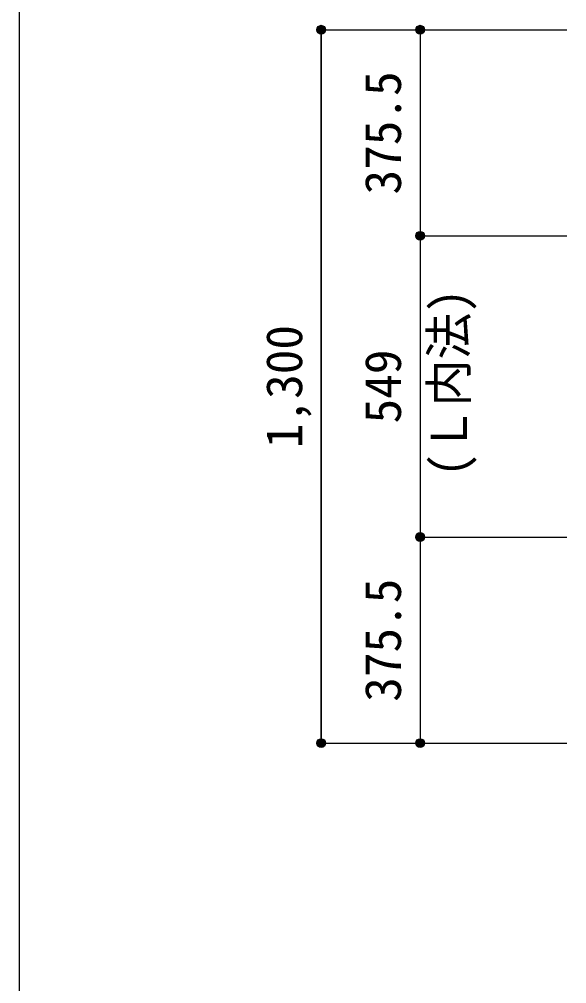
# Model space of a CAD drawing. Units: millimetres at full size, sheet at 1:30. Extents: x -5973 to 5954, y -4195 to 4201.
# Drawn here: x -5973 to -4976, y -2763 to -1006 of the extents above; entities that cross this region are included whole.
import ezdxf
from ezdxf.enums import TextEntityAlignment as Align

# ---------------------------------------------------------------- set-up
doc = ezdxf.new("R2010")
doc.units = ezdxf.units.MM
doc.header["$LTSCALE"] = 30
doc.header["$PDMODE"] = 32
doc.header["$PDSIZE"] = 15
for name, color, linetype in [('0-7_文字', 4, 'Continuous'), ('0-D_寸法', 4, 'Continuous'), ('F-0_枠', 6, 'Continuous')]:
    doc.layers.add(name, color=color, linetype=linetype)
doc.styles.add('ＭＳ ゴシック', font='')
doc.styles.get('ＭＳ ゴシック').set_extended_font_data('MS Gothic')

msp = doc.modelspace()

# ---------------------------------------------------------------- linework, layer by layer
at = {"layer": '0-D_寸法'}
for p, q in [((-5422.84, -1024.89), (-5422.84, -2324.89)), ((-5422.84, -1024.89), (-5242.84, -1024.89)), ((-5422.84, -1024.89), (-5242.84, -1024.89)), ((-5422.84, -2324.89), (-5422.84, -1024.89)), ((-5242.84, -1024.89), (-5242.84, -1400.39)), ((-5242.84, -1024.89), (-4975.8, -1024.89)), ((-5242.84, -1400.39), (-4975.8, -1400.39)), ((-5242.84, -1400.39), (-5242.84, -1949.39)), ((-5242.84, -1949.39), (-4975.8, -1949.39)), ((-5242.84, -1949.39), (-5242.84, -2324.89)), ((-5422.84, -2324.89), (-5242.84, -2324.89)), ((-5242.84, -2324.89), (-4975.8, -2324.89)), ((-5242.84, -2324.89), (-4975.8, -2324.89))]:
    msp.add_line(p, q, dxfattribs=at)
for centre, radius in [((-5422.84, -1024.89), 8), ((-5422.84, -1024.89), 7.2), ((-5422.84, -1024.89), 6.4), ((-5422.84, -1024.89), 5.6), ((-5242.84, -1024.89), 8), ((-5242.84, -1024.89), 7.2), ((-5242.84, -1024.89), 6.4), ((-5242.84, -1024.89), 5.6), ((-5422.84, -1024.89), 4.8), ((-5422.84, -1024.89), 4), ((-5422.84, -1024.89), 3.2), ((-5422.84, -1024.89), 2.4), ((-5422.84, -1024.89), 1.6), ((-5422.84, -1024.89), 0.8), ((-5242.84, -1024.89), 4.8), ((-5242.84, -1024.89), 4), ((-5242.84, -1024.89), 3.2), ((-5242.84, -1024.89), 2.4), ((-5242.84, -1024.89), 1.6), ((-5242.84, -1024.89), 0.8), ((-5242.84, -1400.39), 8), ((-5242.84, -1400.39), 7.2), ((-5242.84, -1400.39), 6.4), ((-5242.84, -1400.39), 5.6), ((-5242.84, -1400.39), 4.8), ((-5242.84, -1400.39), 4), ((-5242.84, -1400.39), 3.2), ((-5242.84, -1400.39), 2.4), ((-5242.84, -1400.39), 1.6), ((-5242.84, -1400.39), 0.8), ((-5242.84, -1949.39), 8), ((-5242.84, -1949.39), 7.2), ((-5242.84, -1949.39), 6.4), ((-5242.84, -1949.39), 5.6), ((-5242.84, -1949.39), 4.8), ((-5242.84, -1949.39), 4), ((-5242.84, -1949.39), 3.2), ((-5242.84, -1949.39), 2.4), ((-5242.84, -1949.39), 1.6), ((-5242.84, -1949.39), 0.8), ((-5422.84, -2324.89), 8), ((-5422.84, -2324.89), 7.2), ((-5422.84, -2324.89), 6.4), ((-5422.84, -2324.89), 5.6), ((-5242.84, -2324.89), 8), ((-5242.84, -2324.89), 7.2), ((-5242.84, -2324.89), 6.4), ((-5242.84, -2324.89), 5.6), ((-5422.84, -2324.89), 4.8), ((-5422.84, -2324.89), 4), ((-5422.84, -2324.89), 3.2), ((-5422.84, -2324.89), 2.4), ((-5422.84, -2324.89), 1.6), ((-5422.84, -2324.89), 0.8), ((-5242.84, -2324.89), 4.8), ((-5242.84, -2324.89), 4), ((-5242.84, -2324.89), 3.2), ((-5242.84, -2324.89), 2.4), ((-5242.84, -2324.89), 1.6), ((-5242.84, -2324.89), 0.8)]:
    msp.add_circle(centre, radius, dxfattribs=at)
at = {"layer": '0-D_寸法', "color": 7}
for p in [(-5422.84, -1024.89), (-5242.84, -1024.89), (-5242.84, -1024.89), (-5242.84, -1400.39), (-5242.84, -1400.39), (-5242.84, -1400.39), (-5242.84, -1949.39), (-5242.84, -1949.39), (-5242.84, -1949.39), (-5422.84, -2324.89), (-5242.84, -2324.89), (-5242.84, -2324.89), (-5242.84, -2324.89)]:
    msp.add_point(p, dxfattribs=at)
at = {"layer": 'F-0_枠'}
msp.add_line((-5972.88, 4201.15), (-5972.88, -4195.24), dxfattribs=at)

# ---------------------------------------------------------------- texts
at = {"layer": '0-7_文字', "style": 'ＭＳ ゴシック', "width": 0.95}
msp.add_text('(Ｌ内法)', height=65.98, rotation=90, dxfattribs=at).set_placement((-5137.78, -1839.49), align=Align.BOTTOM_LEFT)
at = {"layer": '0-D_寸法', "style": 'ＭＳ ゴシック'}
for s, p in [('375.5', (-5257.84, -1325.14)), ('1,300', (-5437.84, -1787.39)), ('549', (-5257.84, -1742.39)), ('375.5', (-5257.84, -2249.64))]:
    msp.add_text(s, height=65.98, rotation=90, dxfattribs=at).set_placement(p, align=Align.BOTTOM_LEFT)

doc.saveas('drawing.dxf')
